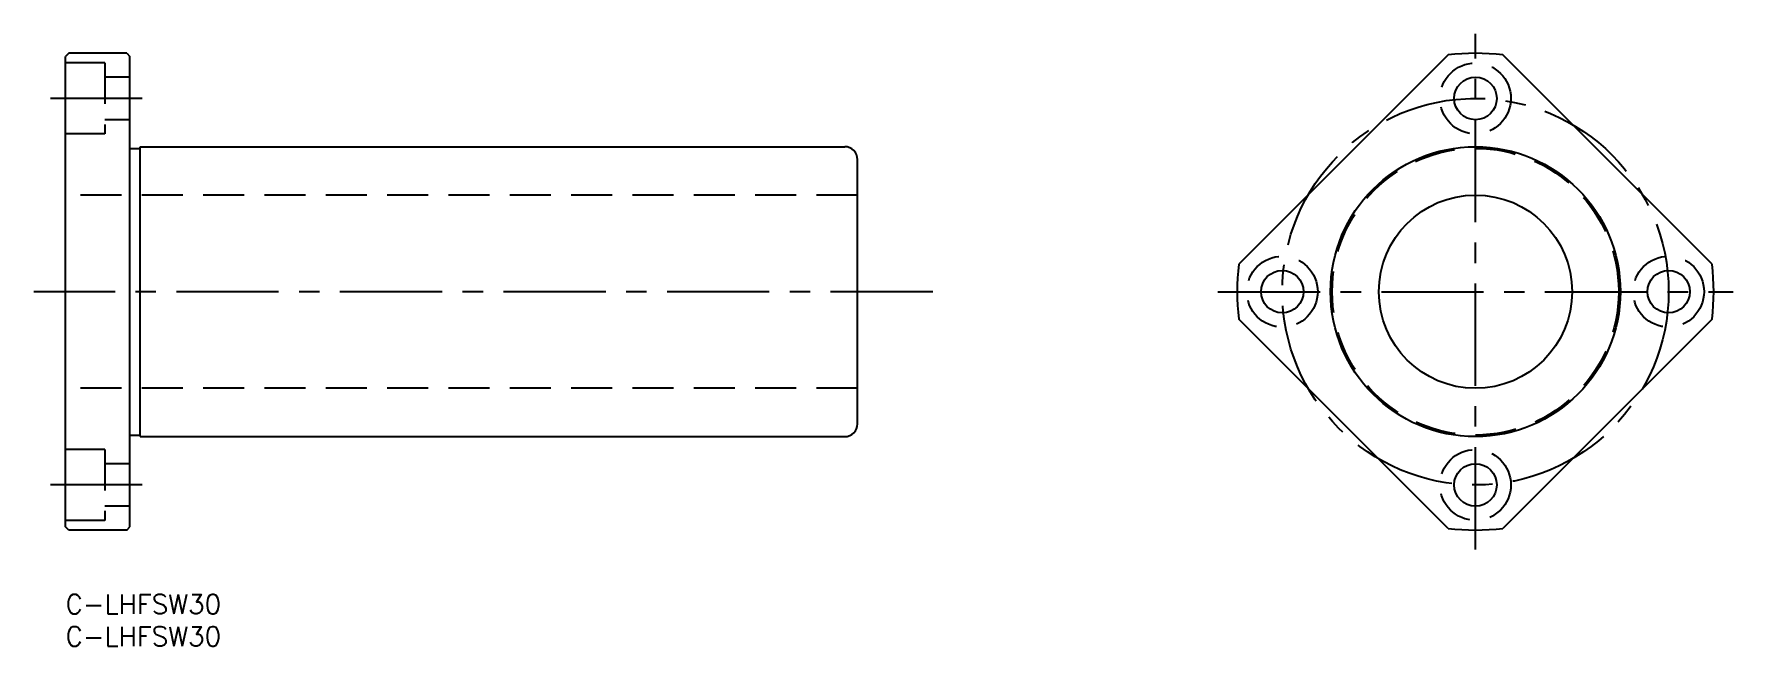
# Model space of a CAD drawing. Extents: x -5 to 259, y -8 to 87.
import ezdxf

# ---------------------------------------------------------------- set-up
doc = ezdxf.new("R2010")
doc.units = 0
doc.header["$LTSCALE"] = 0.5
doc.linetypes.add('CENTER', pattern=[50.8, 31.75, -6.35, 6.35, -6.35])
doc.linetypes.add('DASHED', pattern=[19.05, 12.7, -6.35])
for name, color, linetype in [('MSM_CENTER', 1, 'CENTER'), ('MSM_CONTINUOUS', 7, 'CONTINUOUS'), ('MSM_DASHED', 4, 'DASHED'), ('MSM_PART_NUMBER', 7, 'CONTINUOUS')]:
    doc.layers.add(name, color=color, linetype=linetype)
doc.styles.get("Standard").update_dxf_attribs({"font": 'txt.shx', "height": 3, "bigfont": 'bigfont.shx'})

# ---------------------------------------------------------------- blocks, each defined once
blk = doc.blocks.new('*U26')
at = {"layer": 'MSM_PART_NUMBER'}
blk.add_text('C-LHFSW30', height=3, dxfattribs=at).set_placement((0, -3))
blk = doc.blocks.new('*U27')
at = {"layer": 'MSM_PART_NUMBER'}
blk.add_text('C-LHFSW30', height=3, dxfattribs=at).set_placement((0, -8))

msp = doc.modelspace()

# ---------------------------------------------------------------- linework, layer by layer
at = {"layer": 'MSM_CENTER'}
for p, q in [((218.96, 7), (218.96, 87)), ((11.92, 77), (-2.35, 77)), ((134.69, 47), (-4.9, 47)), ((178.96, 47), (258.96, 47)), ((11.92, 17), (-2.35, 17))]:
    msp.add_line(p, q, dxfattribs=at)
msp.add_circle((218.96, 47), 30, dxfattribs=at)
at = {"layer": 'MSM_CONTINUOUS'}
for p, q in [((0.5, 84), (0, 83.5)), ((0, 10.5), (0, 83.5)), ((9.5, 84), (0.5, 84)), ((9.5, 84), (10, 83.5)), ((10, 10.5), (10, 83.5)), ((214.7, 83.75), (182.21, 51.26)), ((255.71, 51.26), (223.22, 83.75)), ((10, 69.25), (11.6, 69.25)), ((11.6, 69.5), (121, 69.5)), ((11.6, 24.5), (11.6, 69.5)), ((123, 26.5), (123, 67.5)), ((214.7, 10.25), (182.21, 42.74)), ((255.71, 42.74), (223.22, 10.25)), ((10, 24.75), (11.6, 24.75)), ((11.6, 24.5), (121, 24.5)), ((0.5, 10), (0, 10.5)), ((9.5, 10), (0.5, 10)), ((9.5, 10), (10, 10.5))]:
    msp.add_line(p, q, dxfattribs=at)
for centre, radius in [((218.96, 77), 3.3), ((218.96, 47), 22.5), ((218.96, 47), 15), ((188.96, 47), 3.3), ((248.96, 47), 3.3), ((218.96, 17), 3.3)]:
    msp.add_circle(centre, radius, dxfattribs=at)
for centre, radius, start, end in [((218.96, 47), 37, 83.3917, 96.6083), ((121, 67.5), 2, 0, 90), ((218.96, 47), 37, 173.3917, 186.6083), ((218.96, 47), 37, 353.3917, 6.6083), ((121, 26.5), 2, 270, 360), ((218.96, 47), 37, 263.3917, 276.6083)]:
    msp.add_arc(centre, radius, start, end, dxfattribs=at)
at = {"layer": 'MSM_DASHED'}
for p, q in [((6.1, 82.5), (0, 82.5)), ((6.1, 82.5), (6.1, 71.5)), ((10, 80.3), (6.1, 80.3)), ((6.1, 71.5), (0, 71.5)), ((10, 73.7), (6.1, 73.7)), ((123, 62), (0, 62)), ((123, 32), (0, 32)), ((6.1, 22.5), (0, 22.5)), ((6.1, 22.5), (6.1, 11.5)), ((10, 20.3), (6.1, 20.3)), ((10, 13.7), (6.1, 13.7)), ((6.1, 11.5), (0, 11.5))]:
    msp.add_line(p, q, dxfattribs=at)
for centre, radius in [((218.96, 77), 5.5), ((218.96, 47), 22.25), ((188.96, 47), 5.5), ((248.96, 47), 5.5), ((218.96, 17), 5.5)]:
    msp.add_circle(centre, radius, dxfattribs=at)

# ---------------------------------------------------------------- block references
at = {"layer": 'MSM_CONTINUOUS'}
for name in ['*U26', '*U27']:
    msp.add_blockref(name, (0, 0), dxfattribs=at)

doc.saveas('drawing.dxf')
